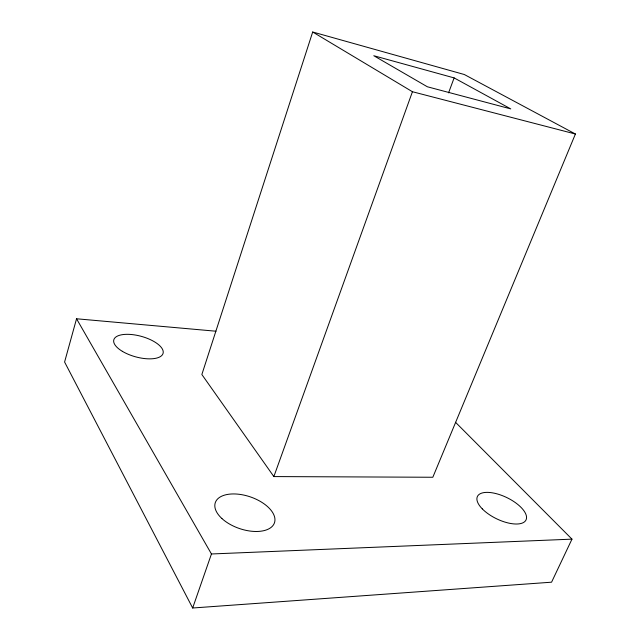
<?xml version="1.0" encoding="UTF-8"?>
<svg xmlns="http://www.w3.org/2000/svg" width="640" height="640" viewBox="0 0 640 640"><rect width="100%" height="100%" fill="white"/><g stroke="black" fill="none" stroke-linecap="round" stroke-linejoin="round"><path stroke-width="0.96" d="M215.976 331.216L76.544 318.776L64.592 362.032L192.664 608L551.568 582.192L571.976 539.144L455.52 422.288M312.696 32L201.856 374.512L273.856 476.576L432.824 477.256L575.408 134.008L464.328 74.52L312.696 32L412.432 91.728L575.408 134.008M192.664 608L211.448 553.976L76.544 318.776M273.856 476.576L412.432 91.728M448.56 92.872L454.12 77.904L373.792 55.728L427.36 86.776L510.752 108.896L454.12 77.904M211.448 553.976L571.976 539.144M122.352 351.328A25.544 10.632 15.3 0 0 162.84 354A25.544 10.632 15.3 0 0 130.152 334.416A25.544 10.632 15.3 0 0 122.352 351.328M221.896 518.52A31.256 16.736 18.8 0 0 273.168 525.272A31.256 16.736 18.8 0 0 239.568 494.344A31.256 16.736 18.8 0 0 221.896 518.52M482.288 508.88A26.984 11.776 25.8 0 0 524.824 521.544A26.984 11.776 25.8 0 0 498.072 494.168A26.984 11.776 25.8 0 0 482.288 508.88"/></g></svg>
